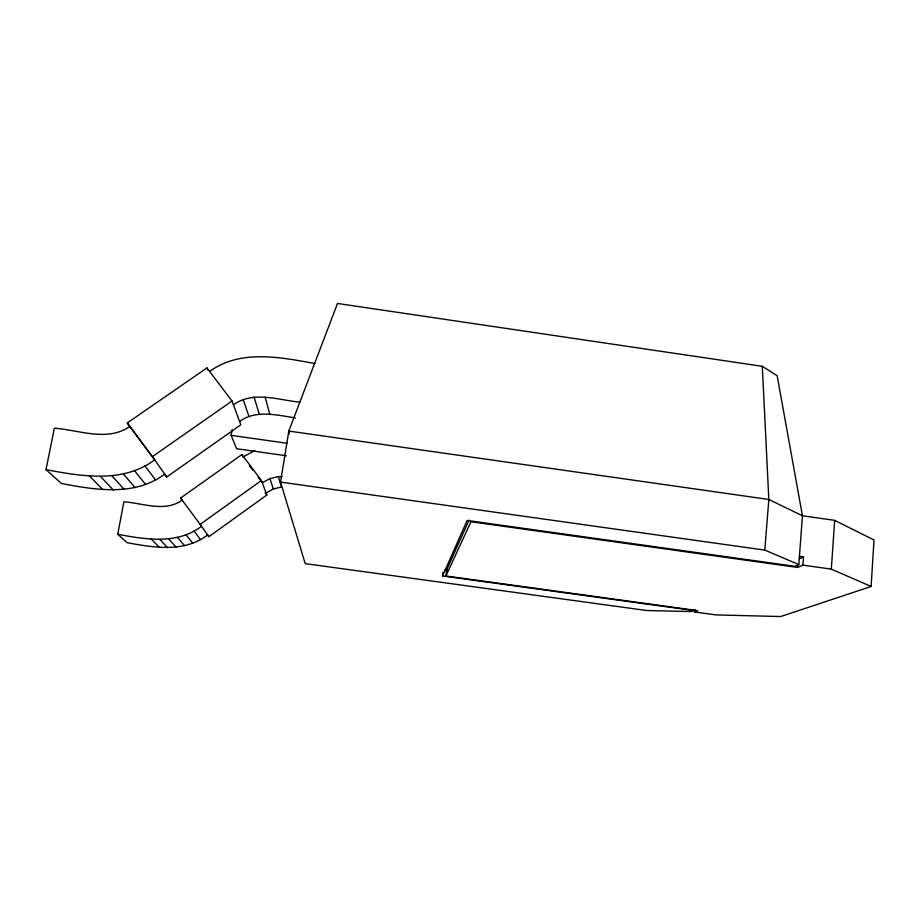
<?xml version="1.0" encoding="UTF-8"?>
<svg xmlns="http://www.w3.org/2000/svg" width="920" height="920" viewBox="0 0 920 920"><rect width="100%" height="100%" fill="white"/><g stroke="black" fill="none" stroke-linecap="round" stroke-linejoin="round"><path stroke-width="1.38" d="M694.841 609.488L694.623 611.972L716.151 614.928L780.712 616.538L871.125 586.477L874 539.971L834.67 520.363L802.435 515.775L768.832 499.479L288.811 431.066L280.542 482.103L305.21 563.638L646.61 610.5L691.541 611.547L693.841 610.535L442.566 575.977L443.072 572.205M871.125 586.477L831.323 569.112L834.67 520.363M694.623 611.972L697.728 610.627L445.924 575.989L470.936 521.755L797.536 567.444L797.732 564.753M442.566 575.977L467.13 520.444L794.834 566.306L798.824 564.558L802.435 515.775L777.17 375.728L762.289 366.309L337.513 303.462L288.811 431.066L289.455 433.849M797.536 567.444L802.884 565.133L803.494 556.945L799.422 556.37M798.824 564.558L764.784 550.102L768.832 499.479L762.289 366.309M445.924 575.989L446.763 569.687L469.05 520.134M286.292 455.756L236.647 448.73L231.127 435.344L232.093 429.697M207.655 534.934C184.483 552.793 153.594 547.653 127.098 542.673L117.76 534.278L123.866 501.791C142.887 503.102 164.749 512.555 182.125 500.192L180.607 498.053L241.902 454.584L261.441 480.47L266.823 495.006L208.886 536.693L207.207 534.428M46 469.648L54.372 428.179C79.016 429.95 107.157 442.152 129.812 426.489L154.652 459.873C123.165 483.448 81.707 476.387 46 469.648L61.41 483.529C95.37 489.923 134.814 496.627 164.714 474.11M261.441 480.47L200.18 524.354L208.886 536.693M165.048 474.709L166.727 476.962L240.821 424.798L232.012 401.016L206.954 367.954L127.282 422.924L129.812 426.489M127.282 422.924L152.386 456.653L232.012 401.016M117.76 534.278C145.326 539.453 177.422 544.812 201.537 526.286L180.607 498.053M209.794 371.335C240.568 349.094 280.508 357.247 314.881 363.538M281.991 476.617L278.288 476.572L269.893 478.641L262.28 482.747L258.071 477.158M266.064 492.936L273.378 488.98L281.462 486.979L278.288 476.572M239.591 421.452C256.048 409.492 276.977 415.161 295.32 417.875M233.404 404.777C253.184 390.678 278.058 399.901 299.793 402.212M254.736 450.466L242.903 457.056L241.902 454.584M799.204 558.877L803.494 556.945M444.82 569.882L447.66 570.273M280.542 482.103L764.784 550.102M802.884 565.133L831.323 569.112M231.127 435.344L287.281 443.313M89.136 475.663L102.43 489.233M151.064 538.856L159.114 547.066M100.567 476.525L113.298 490.049M159.885 539.488L167.601 547.676M112.056 475.95L124.223 489.486M168.739 539.005L176.123 547.204M123.406 473.938L135.01 487.565M177.491 537.395L184.529 545.652M134.423 470.546L145.475 484.311M185.966 534.704L192.683 543.064M249.642 465.991L253.011 470.453M265.144 492.775L266.823 495.006M144.9 465.819L155.434 479.803M194.028 530.978L200.433 539.465M152.386 456.653L166.727 476.962M206.954 367.954L207.782 370.001M243.236 399.613L248.94 416.518M269.893 478.641L273.378 488.98M254.058 397.049L259.244 414.046M265.155 397.233L269.813 414.218"/></g></svg>
